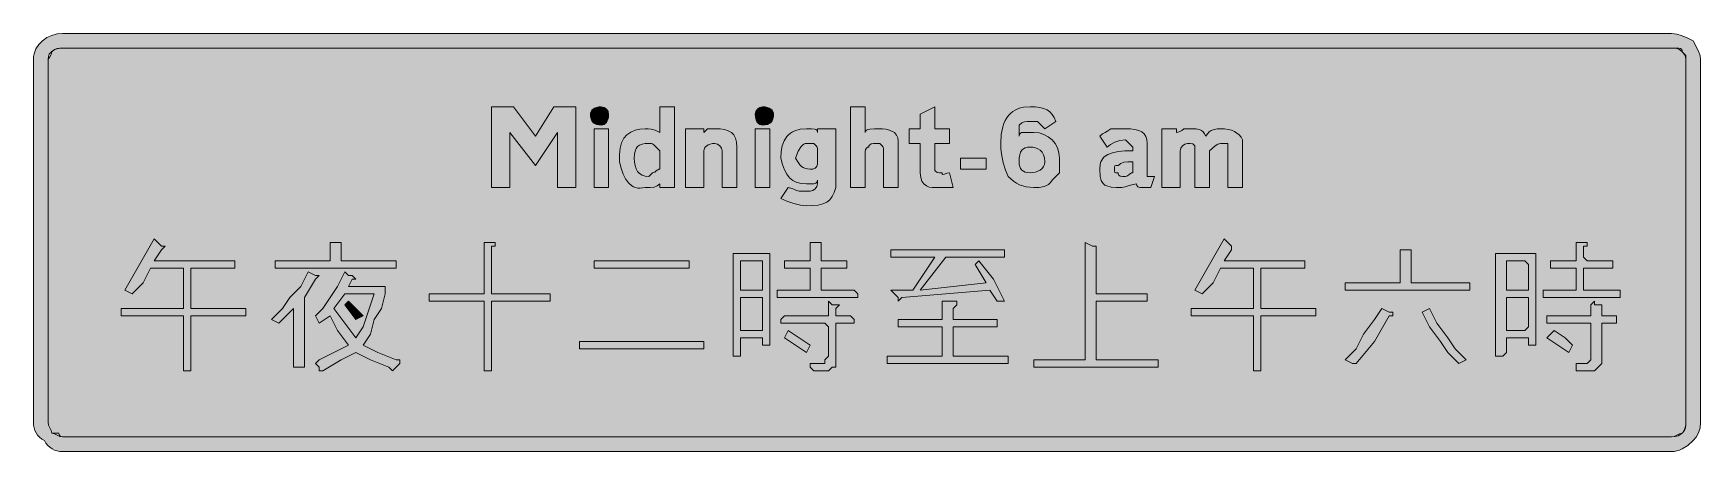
# Model space of a CAD drawing. Header units: metres. Extents: x 10 to 556, y 67 to 204.
import ezdxf

# ---------------------------------------------------------------- set-up
doc = ezdxf.new("R2010")
doc.units = ezdxf.units.M
doc.layers.add('FILL_BLACK_000000', color=7, linetype='Continuous', true_color=0x000000)
doc.layers.add('FILL_WHITE_FFFFFF', color=7, linetype='Continuous', true_color=0xffffff)

msp = doc.modelspace()

# ---------------------------------------------------------------- hatches: boundary and pattern name
at = {"layer": 'FILL_BLACK_000000', "true_color": 0x000000}
h = msp.add_hatch(color=7, dxfattribs=at)
h.dxf.hatch_style = 1
h.paths.add_polyline_path([(17.69, 67.42), (16.83, 67.71), (16.02, 68.1), (15.26, 68.61), (14.58, 69.22), (13.97, 69.96), (13.47, 70.8), (12.63, 71.3), (11.9, 71.91), (11.28, 72.59), (10.77, 73.35), (10.38, 74.16), (10.1, 75.02), (9.93, 75.9), (9.87, 76.8), (9.87, 195.6), (9.93, 196.49), (10.09, 197.34), (10.7, 198.94), (11.64, 200.37), (12.87, 201.6), (14.32, 202.61), (15.95, 203.36), (17.68, 203.84), (19.47, 204), (546.27, 204), (548.07, 203.79), (549.87, 203.25), (551.67, 202.48), (553.47, 201.6), (555.12, 198.15), (555.66, 196.71), (555.87, 195.6), (555.87, 76.8), (555.66, 75.02), (555.12, 73.35), (554.35, 71.91), (553.47, 70.8), (551.67, 69.22), (549.87, 68.1), (548.97, 67.71), (548.07, 67.42), (547.17, 67.26), (546.27, 67.2), (19.47, 67.2), (18.57, 67.26), (17.69, 67.42)])
h.paths.add_polyline_path([(547.51, 72.11), (548.54, 72.41), (549.37, 72.89), (550.02, 73.5), (550.5, 74.23), (550.83, 75.04), (551.01, 75.9), (551.07, 76.8), (551.07, 195.6), (550.92, 196.35), (550.56, 197.12), (549.87, 198), (548.97, 198.69), (548.07, 199.05), (547.17, 199.18), (546.27, 199.2), (19.47, 199.2), (18.57, 199.14), (17.71, 198.97), (16.9, 198.69), (16.17, 198.3), (15.56, 197.79), (15.08, 197.17), (14.78, 196.44), (14.67, 195.6), (14.67, 76.8), (14.86, 75.9), (15.27, 75), (15.68, 74.1), (15.87, 73.2), (18.27, 73.2), (18.32, 72.8), (18.46, 72.51), (18.87, 72.15), (19.47, 72), (546.27, 72), (547.51, 72.11)], flags=16)
h = msp.add_hatch(color=7, dxfattribs=at)
h.dxf.hatch_style = 1
h.paths.add_polyline_path([(165.87, 171.6), (165.87, 153.6), (159.87, 153.6), (159.87, 180), (167.07, 180), (174.27, 170.4), (180.27, 180), (187.47, 180), (187.47, 153.6), (181.47, 153.6), (181.47, 171.6), (174.27, 160.8), (165.87, 171.6)])
h = msp.add_hatch(color=7, dxfattribs=at)
h.dxf.hatch_style = 1
h.paths.add_polyline_path([(198.22, 176.76), (198.06, 176.02), (197.83, 175.41), (197.52, 174.9), (197.16, 174.51), (196.75, 174.22), (196.32, 174.06), (195.87, 174), (195.03, 174.06), (194.3, 174.22), (193.68, 174.51), (193.17, 174.9), (192.78, 175.41), (192.5, 176.02), (192.33, 176.76), (192.27, 177.6), (192.33, 178.05), (192.5, 178.48), (192.78, 178.89), (193.17, 179.25), (193.68, 179.56), (194.3, 179.79), (195.03, 179.95), (195.87, 180), (196.75, 179.79), (197.52, 179.25), (198.06, 178.48), (198.27, 177.6), (198.22, 176.76)])
h = msp.add_hatch(color=7, dxfattribs=at)
h.dxf.hatch_style = 1
h.paths.add_polyline_path([(219.87, 180), (219.87, 153.6), (215.07, 153.6), (215.07, 154.8), (214.15, 154.11), (213.12, 153.75), (211.86, 153.62), (210.27, 153.6), (209.4, 153.43), (208.58, 153.37), (207.82, 153.42), (207.1, 153.56), (206.44, 153.81), (205.82, 154.15), (204.72, 155.1), (203.79, 156.39), (203.01, 157.99), (202.38, 159.87), (201.87, 162), (201.87, 163.2), (201.87, 164.4), (202.03, 166.48), (202.51, 168.24), (203.26, 169.69), (204.27, 170.85), (205.5, 171.72), (206.93, 172.33), (208.53, 172.69), (210.27, 172.8), (211.19, 172.78), (212.22, 172.65), (213.48, 172.29), (215.07, 171.6), (215.07, 180), (219.87, 180)])
h.paths.add_polyline_path([(213.07, 158.45), (213.38, 158.59), (213.87, 159), (214.36, 159.41), (214.67, 159.55), (215.07, 159.6), (215.07, 164.4), (215.07, 165.6), (213.87, 166.8), (213.16, 167.49), (212.67, 167.85), (212.18, 167.98), (211.47, 168), (210.23, 167.94), (209.2, 167.76), (208.37, 167.43), (207.72, 166.95), (207.24, 166.3), (206.91, 165.47), (206.73, 164.44), (206.67, 163.2), (206.73, 161.91), (206.91, 160.74), (207.24, 159.72), (207.72, 158.85), (208.37, 158.15), (209.2, 157.63), (210.23, 157.31), (211.47, 157.2), (212.67, 158.4), (213.07, 158.45)], flags=16)
h = msp.add_hatch(color=7, dxfattribs=at)
h.dxf.hatch_style = 1
h.paths.add_polyline_path([(252.21, 176.76), (252.05, 176.02), (251.76, 175.41), (251.37, 174.9), (250.86, 174.51), (250.25, 174.22), (249.51, 174.06), (248.67, 174), (248.22, 174.06), (247.79, 174.22), (247.38, 174.51), (247.02, 174.9), (246.71, 175.41), (246.48, 176.02), (246.32, 176.76), (246.27, 177.6), (246.48, 178.48), (247.02, 179.25), (247.79, 179.79), (248.67, 180), (249.51, 179.95), (250.25, 179.79), (250.86, 179.56), (251.37, 179.25), (251.76, 178.89), (252.05, 178.48), (252.21, 178.05), (252.27, 177.6), (252.21, 176.76)])
h = msp.add_hatch(color=7, dxfattribs=at)
h.dxf.hatch_style = 1
h.paths.add_polyline_path([(287.99, 172.78), (289.02, 172.65), (290.28, 172.29), (291.87, 171.6), (292.56, 170.7), (292.92, 169.8), (293.05, 168.9), (293.07, 168), (293.07, 153.6), (288.27, 153.6), (288.27, 165.6), (288.25, 166.31), (288.12, 166.8), (287.76, 167.29), (287.07, 168), (285.87, 168), (284.99, 167.98), (284.22, 167.85), (283.68, 167.49), (283.52, 167.2), (283.47, 166.8), (283.07, 166.75), (282.78, 166.59), (282.42, 166.05), (282.29, 165.28), (282.27, 164.4), (282.27, 153.6), (277.47, 153.6), (277.47, 180), (282.27, 180), (282.27, 171.6), (282.38, 172), (282.68, 172.29), (283.16, 172.51), (283.77, 172.65), (285.31, 172.78), (287.07, 172.8), (287.99, 172.78)])
h = msp.add_hatch(color=7, dxfattribs=at)
h.dxf.hatch_style = 1
h.paths.add_polyline_path([(305.12, 159.2), (305.28, 158.91), (305.82, 158.55), (306.59, 158.42), (307.47, 158.4), (307.52, 158.06), (307.68, 157.89), (308.22, 157.95), (308.99, 158.23), (309.87, 158.4), (311.07, 153.6), (308.67, 153.6), (305.07, 153.6), (304.17, 153.62), (303.27, 153.75), (302.37, 154.11), (301.47, 154.8), (300.87, 155.7), (300.46, 156.82), (300.27, 158.4), (300.27, 168), (296.67, 168), (296.67, 172.8), (300.27, 172.8), (300.27, 177.6), (305.07, 180), (305.07, 172.8), (309.87, 172.8), (309.87, 168), (305.07, 168), (305.07, 159.6), (305.12, 159.2)])
h = msp.add_hatch(color=7, dxfattribs=at)
h.dxf.hatch_style = 1
h.paths.add_polyline_path([(345.87, 158.4), (343.47, 156), (342.97, 155.21), (342.36, 154.61), (341.68, 154.19), (340.92, 153.9), (339.25, 153.64), (337.47, 153.6), (336.17, 153.66), (334.98, 153.82), (333.86, 154.11), (332.82, 154.5), (331.83, 155.01), (330.89, 155.62), (329.07, 157.2), (328.19, 159.22), (327.42, 161.7), (326.88, 164.62), (326.72, 166.26), (326.67, 168), (326.84, 170.93), (327.33, 173.42), (327.69, 174.51), (328.13, 175.49), (328.64, 176.37), (329.22, 177.15), (329.87, 177.83), (330.6, 178.42), (331.38, 178.91), (332.24, 179.31), (333.16, 179.61), (334.13, 179.83), (336.27, 180), (337.96, 179.94), (339.44, 179.76), (340.72, 179.43), (341.82, 178.95), (342.75, 178.3), (343.53, 177.47), (344.16, 176.44), (344.67, 175.2), (341.07, 172.8), (338.67, 175.2), (336.27, 175.2), (335.37, 175.18), (334.47, 175.05), (333.57, 174.69), (332.67, 174), (332.67, 172.8), (332.67, 170.4), (332.82, 171), (333.18, 171.41), (333.47, 171.55), (333.87, 171.6), (337.47, 171.6), (339.21, 171.44), (340.81, 170.96), (342.24, 170.21), (343.47, 169.2), (344.48, 167.97), (345.23, 166.54), (345.71, 164.94), (345.87, 163.2), (345.87, 162), (345.87, 158.4)])
h.paths.add_polyline_path([(340.66, 164.27), (340.18, 165.1), (339.57, 165.75), (338.84, 166.23), (338.03, 166.56), (337.17, 166.74), (336.27, 166.8), (335.43, 166.74), (334.7, 166.56), (334.08, 166.23), (333.57, 165.75), (333.18, 165.1), (332.9, 164.27), (332.73, 163.24), (332.67, 162), (332.73, 161.16), (332.9, 160.42), (333.18, 159.81), (333.57, 159.3), (334.08, 158.91), (334.7, 158.62), (335.43, 158.46), (336.27, 158.4), (337.17, 158.46), (338.03, 158.62), (338.84, 158.91), (339.57, 159.3), (340.18, 159.81), (340.66, 160.42), (340.96, 161.16), (341.07, 162), (340.96, 163.24), (340.66, 164.27)], flags=16)
h = msp.add_hatch(color=7, dxfattribs=at)
h.dxf.hatch_style = 1
h.paths.add_polyline_path([(198.27, 172.8), (198.27, 153.6), (193.47, 153.6), (193.47, 172.8), (198.27, 172.8)])
h = msp.add_hatch(color=7, dxfattribs=at)
h.dxf.hatch_style = 1
h.paths.add_polyline_path([(229.47, 172.8), (229.47, 171.6), (230.67, 172.8), (233.07, 172.8), (234.76, 172.74), (236.22, 172.54), (237.46, 172.17), (238.47, 171.6), (239.26, 170.81), (239.82, 169.76), (240.16, 168.44), (240.27, 166.8), (240.27, 153.6), (235.47, 153.6), (235.47, 164.4), (235.47, 165.6), (235.26, 166.48), (234.72, 167.25), (233.95, 167.79), (233.07, 168), (232.23, 167.95), (231.5, 167.79), (230.88, 167.56), (230.37, 167.25), (229.98, 166.89), (229.7, 166.48), (229.53, 166.05), (229.47, 165.6), (229.47, 153.6), (223.47, 153.6), (223.47, 172.8), (229.47, 172.8)])
h = msp.add_hatch(color=7, dxfattribs=at)
h.dxf.hatch_style = 1
h.paths.add_polyline_path([(246.27, 172.8), (251.07, 172.8), (251.07, 153.6), (246.27, 153.6), (246.27, 172.8)])
h = msp.add_hatch(color=7, dxfattribs=at)
h.dxf.hatch_style = 1
h.paths.add_polyline_path([(255.14, 167.23), (255.75, 168.87), (256.62, 170.25), (257.16, 170.83), (257.78, 171.34), (258.46, 171.78), (259.23, 172.14), (260.99, 172.63), (263.07, 172.8), (264.65, 172.78), (265.77, 172.65), (266.16, 172.51), (266.45, 172.29), (266.61, 172), (266.67, 171.6), (266.67, 172.8), (272.67, 172.8), (272.67, 153.6), (272.16, 151.96), (271.51, 150.64), (270.69, 149.59), (269.67, 148.8), (268.43, 148.23), (266.93, 147.86), (265.16, 147.66), (263.07, 147.6), (261.08, 147.81), (258.87, 148.35), (256.66, 149.12), (254.67, 150), (257.07, 153.6), (257.97, 153.41), (258.87, 153), (259.77, 152.59), (260.67, 152.4), (264.27, 152.4), (265.15, 152.61), (265.92, 153.15), (266.46, 153.92), (266.67, 154.8), (266.67, 156), (266.52, 155.4), (266.16, 154.99), (265.87, 154.85), (265.47, 154.8), (263.07, 154.8), (261.38, 154.91), (259.9, 155.27), (258.62, 155.88), (257.52, 156.75), (256.59, 157.91), (255.81, 159.36), (255.18, 161.12), (254.67, 163.2), (254.78, 165.34), (255.14, 167.23)])
h.paths.add_polyline_path([(266.65, 166.31), (266.52, 166.8), (266.16, 167.29), (265.47, 168), (263.07, 168), (262.62, 167.94), (262.17, 167.76), (261.72, 167.43), (261.27, 166.95), (260.37, 165.47), (259.47, 163.2), (260.39, 161.62), (260.88, 161.01), (261.42, 160.5), (262.01, 160.11), (262.68, 159.82), (263.42, 159.66), (264.27, 159.6), (265.15, 159.64), (265.92, 159.9), (266.23, 160.19), (266.46, 160.61), (266.62, 161.21), (266.67, 162), (266.67, 165.6), (266.65, 166.31)], flags=16)
h = msp.add_hatch(color=7, dxfattribs=at)
h.dxf.hatch_style = 1
h.paths.add_polyline_path([(368.67, 168), (367.47, 169.2), (365.69, 168.99), (364.02, 168.45), (362.58, 167.68), (361.47, 166.8), (359.07, 170.4), (359.97, 171.11), (360.87, 171.6), (361.77, 172.09), (362.67, 172.8), (367.47, 172.8), (369.16, 172.74), (370.62, 172.56), (371.86, 172.23), (372.87, 171.75), (373.66, 171.1), (374.22, 170.27), (374.56, 169.24), (374.67, 168), (374.67, 158.4), (374.67, 157.2), (377.07, 157.2), (375.87, 153.6), (372.27, 153.6), (371.87, 153.65), (371.58, 153.79), (371.22, 154.2), (371.07, 154.8), (369.98, 154.61), (368.67, 154.2), (367.36, 153.79), (366.27, 153.6), (364.49, 153.62), (362.82, 153.75), (361.38, 154.11), (360.77, 154.4), (360.27, 154.8), (359.87, 155.3), (359.58, 155.89), (359.22, 157.2), (359.07, 159.6), (359.24, 161.24), (359.45, 161.94), (359.75, 162.56), (360.12, 163.12), (360.59, 163.61), (361.77, 164.4), (363.29, 164.97), (365.15, 165.34), (367.34, 165.54), (369.87, 165.6), (369.87, 166.8), (368.67, 168)])
h.paths.add_polyline_path([(364.02, 158.55), (364.38, 158.42), (365.07, 158.4), (365.12, 158), (365.28, 157.71), (365.82, 157.35), (366.59, 157.22), (367.47, 157.2), (367.87, 157.25), (368.18, 157.39), (368.67, 157.8), (369.16, 158.21), (369.47, 158.35), (369.87, 158.4), (369.87, 162), (368.28, 161.98), (367.02, 161.85), (365.99, 161.49), (365.07, 160.8), (364.38, 160.78), (364.02, 160.65), (363.89, 160.29), (363.87, 159.6), (363.89, 158.91), (364.02, 158.55)], flags=16)
h = msp.add_hatch(color=7, dxfattribs=at)
h.dxf.hatch_style = 1
h.paths.add_polyline_path([(379.47, 153.6), (379.47, 172.8), (384.27, 172.8), (384.27, 171.6), (385.15, 171.79), (385.92, 172.2), (386.67, 172.8), (389.07, 172.8), (390.66, 172.76), (391.92, 172.5), (392.46, 172.21), (392.95, 171.79), (393.42, 171.19), (393.87, 170.4), (394.37, 171.19), (394.96, 171.79), (395.6, 172.21), (396.27, 172.5), (397.58, 172.76), (398.67, 172.8), (399.96, 172.74), (401.15, 172.57), (402.21, 172.29), (403.17, 171.9), (404.01, 171.39), (404.75, 170.77), (405.36, 170.04), (405.87, 169.2), (405.87, 168), (405.87, 166.8), (405.87, 153.6), (401.07, 153.6), (401.07, 166.8), (401.07, 168), (398.67, 168), (397.77, 167.79), (396.87, 167.25), (395.07, 165.6), (395.07, 153.6), (390.27, 153.6), (390.27, 166.8), (390.22, 167.2), (390.06, 167.49), (389.52, 167.85), (388.75, 167.98), (387.87, 168), (386.99, 167.79), (386.22, 167.25), (385.68, 166.48), (385.47, 165.6), (385.47, 153.6), (379.47, 153.6)])
h = msp.add_hatch(color=7, dxfattribs=at)
h.dxf.hatch_style = 1
h.paths.add_polyline_path([(313.47, 159.6), (313.47, 163.2), (321.87, 163.2), (321.87, 159.6), (313.47, 159.6)])
h = msp.add_hatch(color=7, dxfattribs=at)
h.dxf.hatch_style = 1
h.paths.add_polyline_path([(75.87, 127.2), (61.47, 127.2), (61.47, 114), (79.47, 114), (79.47, 111.6), (61.47, 111.6), (61.47, 93.6), (59.07, 93.6), (59.07, 111.6), (38.67, 111.6), (38.67, 114), (59.07, 114), (59.07, 127.2), (48.27, 127.2), (45.87, 122.4), (42.27, 118.8), (39.87, 120), (44.67, 128.4), (49.47, 136.8), (50.67, 135.6), (51.87, 134.4), (53.07, 134.4), (51.87, 133.2), (49.47, 129.6), (75.87, 129.6), (75.87, 127.2)])
h = msp.add_hatch(color=7, dxfattribs=at)
h.dxf.hatch_style = 1
h.paths.add_polyline_path([(399.87, 129.6), (426.27, 129.6), (426.27, 127.2), (411.87, 127.2), (411.87, 114), (429.87, 114), (429.87, 111.6), (411.87, 111.6), (411.87, 93.6), (409.47, 93.6), (409.47, 111.6), (389.07, 111.6), (389.07, 114), (409.47, 114), (409.47, 127.2), (398.67, 127.2), (396.27, 122.4), (392.67, 118.8), (390.27, 120), (395.07, 128.4), (399.87, 136.8), (401.07, 135.6), (402.27, 134.4), (402.27, 133.2), (399.87, 129.6)])
h = msp.add_hatch(color=7, dxfattribs=at)
h.dxf.hatch_style = 1
h.paths.add_polyline_path([(89.07, 129.6), (107.07, 129.6), (107.07, 135.6), (110.67, 135.6), (110.67, 134.4), (110.67, 129.6), (128.67, 129.6), (128.67, 127.2), (89.07, 127.2), (89.07, 129.6)])
h = msp.add_hatch(color=7, dxfattribs=at)
h.dxf.hatch_style = 1
h.paths.add_polyline_path([(159.87, 116.4), (159.87, 93.6), (157.47, 93.6), (157.47, 116.4), (139.47, 116.4), (139.47, 118.8), (157.47, 118.8), (157.47, 135.6), (161.07, 135.6), (161.07, 134.4), (159.87, 134.4), (159.87, 118.8), (179.07, 118.8), (179.07, 116.4), (159.87, 116.4)])
h = msp.add_hatch(color=7, dxfattribs=at)
h.dxf.hatch_style = 1
h.paths.add_polyline_path([(239.07, 132), (251.07, 132), (251.07, 130.8), (251.07, 102), (248.67, 102), (248.67, 104.4), (241.47, 104.4), (241.47, 99.6), (241.47, 98.4), (239.07, 98.4), (239.07, 99.6), (239.07, 130.8), (239.07, 132)])
h.paths.add_polyline_path([(248.67, 106.8), (248.67, 108), (248.67, 117.6), (241.47, 117.6), (241.47, 108), (241.47, 106.8), (248.67, 106.8)], flags=16)
h.paths.add_polyline_path([(248.67, 129.6), (241.47, 129.6), (241.47, 128.4), (241.47, 120), (248.67, 120), (248.67, 128.4), (248.67, 129.6)], flags=16)
h = msp.add_hatch(color=7, dxfattribs=at)
h.dxf.hatch_style = 1
h.paths.add_polyline_path([(279.87, 118.8), (279.87, 117.6), (278.67, 117.6), (253.47, 117.6), (253.47, 118.8), (253.47, 120), (264.27, 120), (264.27, 127.2), (257.07, 127.2), (255.87, 127.2), (255.87, 128.4), (255.87, 129.6), (257.07, 129.6), (264.27, 129.6), (264.27, 130.8), (264.27, 135.6), (265.47, 135.6), (266.67, 135.6), (267.87, 135.6), (267.87, 134.4), (267.87, 130.8), (267.87, 129.6), (276.27, 129.6), (276.27, 128.4), (276.27, 127.2), (267.87, 127.2), (267.87, 120), (278.67, 120), (279.87, 118.8)])
h = msp.add_hatch(color=7, dxfattribs=at)
h.dxf.hatch_style = 1
h.paths.add_polyline_path([(319.47, 129.6), (324.27, 123.6), (327.87, 116.4), (325.47, 116.4), (323.07, 120), (294.27, 117.6), (293.07, 116.4), (293.07, 117.6), (291.87, 118.8), (290.67, 120), (297.87, 120), (305.07, 130.8), (290.67, 130.8), (290.67, 133.2), (327.87, 133.2), (327.87, 130.8), (308.67, 130.8), (300.27, 120), (321.87, 122.4), (318.27, 128.4), (319.47, 129.6)])
h = msp.add_hatch(color=7, dxfattribs=at)
h.dxf.hatch_style = 1
h.paths.add_polyline_path([(357.87, 116.4), (357.87, 97.2), (378.27, 97.2), (378.27, 94.8), (337.47, 94.8), (337.47, 97.2), (354.27, 97.2), (354.27, 135.6), (356.67, 134.4), (357.87, 134.4), (357.87, 133.2), (357.87, 118.8), (374.67, 118.8), (374.67, 116.4), (357.87, 116.4)])
h = msp.add_hatch(color=7, dxfattribs=at)
h.dxf.hatch_style = 1
h.paths.add_polyline_path([(480.27, 120), (439.47, 120), (439.47, 122.4), (457.47, 122.4), (457.47, 133.2), (459.87, 133.2), (461.07, 133.2), (461.07, 132), (461.07, 122.4), (480.27, 122.4), (480.27, 120)])
h = msp.add_hatch(color=7, dxfattribs=at)
h.dxf.hatch_style = 1
h.paths.add_polyline_path([(488.67, 132), (501.87, 132), (501.87, 130.8), (501.87, 102), (499.47, 102), (499.47, 104.4), (498.27, 104.4), (492.27, 104.4), (492.27, 99.6), (491.07, 98.4), (488.67, 98.4), (488.67, 99.6), (488.67, 130.8), (488.67, 132)])
h.paths.add_polyline_path([(498.27, 106.8), (499.47, 108), (499.47, 117.6), (498.27, 117.6), (492.27, 117.6), (492.27, 108), (492.27, 106.8), (498.27, 106.8)], flags=16)
h.paths.add_polyline_path([(499.47, 128.4), (498.27, 129.6), (492.27, 129.6), (492.27, 128.4), (492.27, 120), (498.27, 120), (499.47, 120), (499.47, 128.4)], flags=16)
h = msp.add_hatch(color=7, dxfattribs=at)
h.dxf.hatch_style = 1
h.paths.add_polyline_path([(529.47, 118.8), (529.47, 117.6), (504.27, 117.6), (504.27, 118.8), (504.27, 120), (515.07, 120), (515.07, 127.2), (507.87, 127.2), (506.67, 127.2), (506.67, 128.4), (506.67, 129.6), (507.87, 129.6), (515.07, 129.6), (515.07, 130.8), (515.07, 135.6), (517.47, 135.6), (518.67, 135.6), (518.67, 134.4), (517.47, 134.4), (517.47, 130.8), (518.67, 129.6), (527.07, 129.6), (527.07, 128.4), (527.07, 127.2), (518.67, 127.2), (517.47, 127.2), (517.47, 120), (518.67, 120), (529.47, 120), (529.47, 118.8)])
h = msp.add_hatch(color=7, dxfattribs=at)
h.dxf.hatch_style = 1
h.paths.add_polyline_path([(95.07, 94.8), (95.07, 114), (90.27, 109.2), (87.87, 110.4), (91.47, 114), (93.87, 117.6), (97.47, 121.2), (99.87, 126), (102.27, 124.8), (103.47, 124.8), (102.27, 123.6), (98.67, 117.6), (98.67, 116.4), (98.67, 94.8), (95.07, 94.8)])
h = msp.add_hatch(color=7, dxfattribs=at)
h.dxf.hatch_style = 1
h.paths.add_polyline_path([(122.67, 99.6), (128.67, 97.2), (129.87, 97.2), (129.87, 96), (128.67, 94.8), (127.47, 93.6), (126.27, 94.8), (120.27, 97.2), (115.47, 99.6), (110.67, 97.2), (104.67, 93.6), (103.47, 93.6), (103.47, 94.8), (102.27, 96), (103.47, 97.2), (108.27, 99.6), (113.07, 102), (109.47, 106.8), (107.07, 111.6), (103.47, 109.2), (102.27, 111.6), (104.67, 114), (107.07, 117.6), (109.47, 121.2), (111.87, 126), (113.07, 124.8), (114.27, 124.8), (115.47, 123.6), (114.27, 123.6), (113.07, 121.2), (123.87, 121.2), (125.07, 121.2), (125.07, 120), (125.07, 118.8), (123.87, 114), (121.47, 110.4), (120.27, 105.6), (117.87, 102), (122.67, 99.6)])
h.paths.add_polyline_path([(119.07, 111.6), (120.27, 115.2), (121.47, 118.8), (111.87, 118.8), (108.27, 114), (111.87, 109.2), (115.47, 104.4), (117.87, 108), (119.07, 111.6)], flags=16)
h = msp.add_hatch(color=7, dxfattribs=at)
h.dxf.hatch_style = 1
h.paths.add_polyline_path([(193.47, 129.6), (224.67, 129.6), (224.67, 127.2), (193.47, 127.2), (193.47, 129.6)])
h = msp.add_hatch(color=7, dxfattribs=at)
h.dxf.hatch_style = 1
h.paths.add_polyline_path([(113.07, 116.4), (115.47, 114), (117.87, 111.6), (115.47, 110.4), (111.87, 115.2), (113.07, 116.4)])
h = msp.add_hatch(color=7, dxfattribs=at)
h.dxf.hatch_style = 1
h.paths.add_polyline_path([(270.27, 116.4), (271.47, 115.2), (272.67, 115.2), (273.87, 115.2), (272.67, 114), (272.67, 111.6), (277.47, 111.6), (278.67, 110.4), (278.67, 109.2), (277.47, 109.2), (272.67, 109.2), (272.67, 108), (272.67, 97.2), (272.67, 96), (272.67, 94.8), (271.47, 94.8), (270.27, 93.6), (265.47, 93.6), (264.27, 94.8), (264.27, 96), (265.47, 96), (269.07, 96), (269.07, 97.2), (270.27, 98.4), (270.27, 108), (269.07, 109.2), (255.87, 109.2), (254.67, 109.2), (254.67, 110.4), (255.87, 111.6), (269.07, 111.6), (270.27, 111.6), (270.27, 115.2), (270.27, 116.4)])
h = msp.add_hatch(color=7, dxfattribs=at)
h.dxf.hatch_style = 1
h.paths.add_polyline_path([(329.07, 98.4), (329.07, 96), (289.47, 96), (289.47, 98.4), (307.47, 98.4), (307.47, 108), (293.07, 108), (293.07, 110.4), (307.47, 110.4), (307.47, 116.4), (311.07, 116.4), (312.27, 116.4), (312.27, 115.2), (311.07, 114), (311.07, 110.4), (325.47, 110.4), (325.47, 108), (311.07, 108), (311.07, 98.4), (329.07, 98.4)])
h = msp.add_hatch(color=7, dxfattribs=at)
h.dxf.hatch_style = 1
h.paths.add_polyline_path([(521.07, 116.4), (521.07, 115.2), (522.27, 115.2), (523.47, 115.2), (523.47, 114), (523.47, 111.6), (528.27, 111.6), (528.27, 110.4), (528.27, 109.2), (523.47, 109.2), (523.47, 108), (523.47, 97.2), (523.47, 96), (522.27, 94.8), (521.07, 93.6), (516.27, 93.6), (515.07, 93.6), (515.07, 94.8), (515.07, 96), (518.67, 96), (519.87, 97.2), (519.87, 98.4), (519.87, 108), (519.87, 109.2), (505.47, 109.2), (505.47, 110.4), (505.47, 111.6), (519.87, 111.6), (519.87, 115.2), (521.07, 116.4)])
h = msp.add_hatch(color=7, dxfattribs=at)
h.dxf.hatch_style = 1
h.paths.add_polyline_path([(455.07, 112.8), (455.07, 111.6), (453.87, 111.6), (449.07, 103.2), (443.07, 96), (441.87, 96), (439.47, 97.2), (443.07, 100.8), (445.47, 105.6), (449.07, 110.4), (451.47, 114), (453.87, 112.8), (455.07, 112.8)])
h = msp.add_hatch(color=7, dxfattribs=at)
h.dxf.hatch_style = 1
h.paths.add_polyline_path([(469.47, 109.2), (473.07, 104.4), (475.47, 100.8), (479.07, 97.2), (476.67, 96), (473.07, 99.6), (470.67, 103.2), (467.07, 108), (464.67, 112.8), (467.07, 114), (469.47, 109.2)])
h = msp.add_hatch(color=7, dxfattribs=at)
h.dxf.hatch_style = 1
h.paths.add_polyline_path([(260.67, 104.4), (264.27, 102), (263.07, 99.6), (259.47, 102), (255.87, 104.4), (257.07, 106.8), (260.67, 104.4)])
h = msp.add_hatch(color=7, dxfattribs=at)
h.dxf.hatch_style = 1
h.paths.add_polyline_path([(511.47, 104.4), (513.87, 102), (512.67, 99.6), (509.07, 102), (505.47, 104.4), (507.87, 106.8), (511.47, 104.4)])
h = msp.add_hatch(color=7, dxfattribs=at)
h.dxf.hatch_style = 1
h.paths.add_polyline_path([(188.67, 103.2), (229.47, 103.2), (229.47, 100.8), (188.67, 100.8), (188.67, 103.2)])
at = {"layer": 'FILL_WHITE_FFFFFF', "true_color": 0xffffff}
h = msp.add_hatch(color=7, dxfattribs=at)
h.dxf.hatch_style = 1
h.paths.add_polyline_path([(546.27, 199.2), (548.67, 199.2), (549.27, 199.05), (549.68, 198.69), (549.82, 198.4), (549.87, 198), (551.07, 196.8), (551.07, 195.6), (551.07, 76.8), (551.05, 75.9), (550.92, 75), (550.56, 74.1), (549.87, 73.2), (548.97, 73.01), (548.07, 72.6), (547.17, 72.19), (546.27, 72), (19.47, 72), (18.57, 72.19), (17.67, 72.6), (16.77, 73.01), (15.87, 73.2), (15.68, 74.1), (15.27, 75), (14.86, 75.9), (14.67, 76.8), (14.67, 195.6), (15.27, 196.35), (15.68, 197.12), (15.87, 198), (16.77, 198.69), (17.67, 199.05), (18.57, 199.18), (19.47, 199.2), (546.27, 199.2)])

# ---------------------------------------------------------------- linework, layer by layer
at = {"layer": 'FILL_BLACK_000000', "lineweight": 0, "true_color": 0x000000}
for points in [[(17.69, 67.42), (16.83, 67.71), (16.02, 68.1), (15.26, 68.61), (14.58, 69.22), (13.97, 69.96), (13.47, 70.8), (12.63, 71.3), (11.9, 71.91), (11.28, 72.59), (10.77, 73.35), (10.38, 74.16), (10.1, 75.02), (9.93, 75.9), (9.87, 76.8), (9.87, 195.6), (9.93, 196.49), (10.09, 197.34), (10.7, 198.94), (11.64, 200.37), (12.87, 201.6), (14.32, 202.61), (15.95, 203.36), (17.68, 203.84), (19.47, 204), (546.27, 204), (548.07, 203.79), (549.87, 203.25), (551.67, 202.48), (553.47, 201.6), (555.12, 198.15), (555.66, 196.71), (555.87, 195.6), (555.87, 76.8), (555.66, 75.02), (555.12, 73.35), (554.35, 71.91), (553.47, 70.8), (551.67, 69.22), (549.87, 68.1), (548.97, 67.71), (548.07, 67.42), (547.17, 67.26), (546.27, 67.2), (19.47, 67.2), (18.57, 67.26)], [(547.51, 72.11), (548.54, 72.41), (549.37, 72.89), (550.02, 73.5), (550.5, 74.23), (550.83, 75.04), (551.01, 75.9), (551.07, 76.8), (551.07, 195.6), (550.92, 196.35), (550.56, 197.12), (549.87, 198), (548.97, 198.69), (548.07, 199.05), (547.17, 199.18), (546.27, 199.2), (19.47, 199.2), (18.57, 199.14), (17.71, 198.97), (16.9, 198.69), (16.17, 198.3), (15.56, 197.79), (15.08, 197.17), (14.78, 196.44), (14.67, 195.6), (14.67, 76.8), (14.86, 75.9), (15.27, 75), (15.68, 74.1), (15.87, 73.2), (18.27, 73.2), (18.32, 72.8), (18.46, 72.51), (18.87, 72.15), (19.47, 72), (546.27, 72)], [(165.87, 171.6), (165.87, 153.6), (159.87, 153.6), (159.87, 180), (167.07, 180), (174.27, 170.4), (180.27, 180), (187.47, 180), (187.47, 153.6), (181.47, 153.6), (181.47, 171.6), (174.27, 160.8)], [(198.22, 176.76), (198.06, 176.02), (197.83, 175.41), (197.52, 174.9), (197.16, 174.51), (196.75, 174.22), (196.32, 174.06), (195.87, 174), (195.03, 174.06), (194.3, 174.22), (193.68, 174.51), (193.17, 174.9), (192.78, 175.41), (192.5, 176.02), (192.33, 176.76), (192.27, 177.6), (192.33, 178.05), (192.5, 178.48), (192.78, 178.89), (193.17, 179.25), (193.68, 179.56), (194.3, 179.79), (195.03, 179.95), (195.87, 180), (196.75, 179.79), (197.52, 179.25), (198.06, 178.48), (198.27, 177.6)], [(219.87, 180), (219.87, 153.6), (215.07, 153.6), (215.07, 154.8), (214.15, 154.11), (213.12, 153.75), (211.86, 153.62), (210.27, 153.6), (209.4, 153.43), (208.58, 153.37), (207.82, 153.42), (207.1, 153.56), (206.44, 153.81), (205.82, 154.15), (204.72, 155.1), (203.79, 156.39), (203.01, 157.99), (202.38, 159.87), (201.87, 162), (201.87, 163.2), (201.87, 164.4), (202.03, 166.48), (202.51, 168.24), (203.26, 169.69), (204.27, 170.85), (205.5, 171.72), (206.93, 172.33), (208.53, 172.69), (210.27, 172.8), (211.19, 172.78), (212.22, 172.65), (213.48, 172.29), (215.07, 171.6), (215.07, 180)], [(252.21, 176.76), (252.05, 176.02), (251.76, 175.41), (251.37, 174.9), (250.86, 174.51), (250.25, 174.22), (249.51, 174.06), (248.67, 174), (248.22, 174.06), (247.79, 174.22), (247.38, 174.51), (247.02, 174.9), (246.71, 175.41), (246.48, 176.02), (246.32, 176.76), (246.27, 177.6), (246.48, 178.48), (247.02, 179.25), (247.79, 179.79), (248.67, 180), (249.51, 179.95), (250.25, 179.79), (250.86, 179.56), (251.37, 179.25), (251.76, 178.89), (252.05, 178.48), (252.21, 178.05), (252.27, 177.6)], [(287.99, 172.78), (289.02, 172.65), (290.28, 172.29), (291.87, 171.6), (292.56, 170.7), (292.92, 169.8), (293.05, 168.9), (293.07, 168), (293.07, 153.6), (288.27, 153.6), (288.27, 165.6), (288.25, 166.31), (288.12, 166.8), (287.76, 167.29), (287.07, 168), (285.87, 168), (284.99, 167.98), (284.22, 167.85), (283.68, 167.49), (283.52, 167.2), (283.47, 166.8), (283.07, 166.75), (282.78, 166.59), (282.42, 166.05), (282.29, 165.28), (282.27, 164.4), (282.27, 153.6), (277.47, 153.6), (277.47, 180), (282.27, 180), (282.27, 171.6), (282.38, 172), (282.68, 172.29), (283.16, 172.51), (283.77, 172.65), (285.31, 172.78), (287.07, 172.8)], [(305.12, 159.2), (305.28, 158.91), (305.82, 158.55), (306.59, 158.42), (307.47, 158.4), (307.52, 158.06), (307.68, 157.89), (308.22, 157.95), (308.99, 158.23), (309.87, 158.4), (311.07, 153.6), (308.67, 153.6), (305.07, 153.6), (304.17, 153.62), (303.27, 153.75), (302.37, 154.11), (301.47, 154.8), (300.87, 155.7), (300.46, 156.82), (300.27, 158.4), (300.27, 168), (296.67, 168), (296.67, 172.8), (300.27, 172.8), (300.27, 177.6), (305.07, 180), (305.07, 172.8), (309.87, 172.8), (309.87, 168), (305.07, 168), (305.07, 159.6)], [(345.87, 158.4), (343.47, 156), (342.97, 155.21), (342.36, 154.61), (341.68, 154.19), (340.92, 153.9), (339.25, 153.64), (337.47, 153.6), (336.17, 153.66), (334.98, 153.82), (333.86, 154.11), (332.82, 154.5), (331.83, 155.01), (330.89, 155.62), (329.07, 157.2), (328.19, 159.22), (327.42, 161.7), (326.88, 164.62), (326.72, 166.26), (326.67, 168), (326.84, 170.93), (327.33, 173.42), (327.69, 174.51), (328.13, 175.49), (328.64, 176.37), (329.22, 177.15), (329.87, 177.83), (330.6, 178.42), (331.38, 178.91), (332.24, 179.31), (333.16, 179.61), (334.13, 179.83), (336.27, 180), (337.96, 179.94), (339.44, 179.76), (340.72, 179.43), (341.82, 178.95), (342.75, 178.3), (343.53, 177.47), (344.16, 176.44), (344.67, 175.2), (341.07, 172.8), (338.67, 175.2), (336.27, 175.2), (335.37, 175.18), (334.47, 175.05), (333.57, 174.69), (332.67, 174), (332.67, 172.8), (332.67, 170.4), (332.82, 171), (333.18, 171.41), (333.47, 171.55), (333.87, 171.6), (337.47, 171.6), (339.21, 171.44), (340.81, 170.96), (342.24, 170.21), (343.47, 169.2), (344.48, 167.97), (345.23, 166.54), (345.71, 164.94), (345.87, 163.2), (345.87, 162)], [(198.27, 172.8), (198.27, 153.6), (193.47, 153.6), (193.47, 172.8)], [(229.47, 172.8), (229.47, 171.6), (230.67, 172.8), (233.07, 172.8), (234.76, 172.74), (236.22, 172.54), (237.46, 172.17), (238.47, 171.6), (239.26, 170.81), (239.82, 169.76), (240.16, 168.44), (240.27, 166.8), (240.27, 153.6), (235.47, 153.6), (235.47, 164.4), (235.47, 165.6), (235.26, 166.48), (234.72, 167.25), (233.95, 167.79), (233.07, 168), (232.23, 167.95), (231.5, 167.79), (230.88, 167.56), (230.37, 167.25), (229.98, 166.89), (229.7, 166.48), (229.53, 166.05), (229.47, 165.6), (229.47, 153.6), (223.47, 153.6), (223.47, 172.8)], [(246.27, 172.8), (251.07, 172.8), (251.07, 153.6), (246.27, 153.6)], [(255.14, 167.23), (255.75, 168.87), (256.62, 170.25), (257.16, 170.83), (257.78, 171.34), (258.46, 171.78), (259.23, 172.14), (260.99, 172.63), (263.07, 172.8), (264.65, 172.78), (265.77, 172.65), (266.16, 172.51), (266.45, 172.29), (266.61, 172), (266.67, 171.6), (266.67, 172.8), (272.67, 172.8), (272.67, 153.6), (272.16, 151.96), (271.51, 150.64), (270.69, 149.59), (269.67, 148.8), (268.43, 148.23), (266.93, 147.86), (265.16, 147.66), (263.07, 147.6), (261.08, 147.81), (258.87, 148.35), (256.66, 149.12), (254.67, 150), (257.07, 153.6), (257.97, 153.41), (258.87, 153), (259.77, 152.59), (260.67, 152.4), (264.27, 152.4), (265.15, 152.61), (265.92, 153.15), (266.46, 153.92), (266.67, 154.8), (266.67, 156), (266.52, 155.4), (266.16, 154.99), (265.87, 154.85), (265.47, 154.8), (263.07, 154.8), (261.38, 154.91), (259.9, 155.27), (258.62, 155.88), (257.52, 156.75), (256.59, 157.91), (255.81, 159.36), (255.18, 161.12), (254.67, 163.2), (254.78, 165.34)], [(368.67, 168), (367.47, 169.2), (365.69, 168.99), (364.02, 168.45), (362.58, 167.68), (361.47, 166.8), (359.07, 170.4), (359.97, 171.11), (360.87, 171.6), (361.77, 172.09), (362.67, 172.8), (367.47, 172.8), (369.16, 172.74), (370.62, 172.56), (371.86, 172.23), (372.87, 171.75), (373.66, 171.1), (374.22, 170.27), (374.56, 169.24), (374.67, 168), (374.67, 158.4), (374.67, 157.2), (377.07, 157.2), (375.87, 153.6), (372.27, 153.6), (371.87, 153.65), (371.58, 153.79), (371.22, 154.2), (371.07, 154.8), (369.98, 154.61), (368.67, 154.2), (367.36, 153.79), (366.27, 153.6), (364.49, 153.62), (362.82, 153.75), (361.38, 154.11), (360.77, 154.4), (360.27, 154.8), (359.87, 155.3), (359.58, 155.89), (359.22, 157.2), (359.07, 159.6), (359.24, 161.24), (359.45, 161.94), (359.75, 162.56), (360.12, 163.12), (360.59, 163.61), (361.77, 164.4), (363.29, 164.97), (365.15, 165.34), (367.34, 165.54), (369.87, 165.6), (369.87, 166.8)], [(379.47, 153.6), (379.47, 172.8), (384.27, 172.8), (384.27, 171.6), (385.15, 171.79), (385.92, 172.2), (386.67, 172.8), (389.07, 172.8), (390.66, 172.76), (391.92, 172.5), (392.46, 172.21), (392.95, 171.79), (393.42, 171.19), (393.87, 170.4), (394.37, 171.19), (394.96, 171.79), (395.6, 172.21), (396.27, 172.5), (397.58, 172.76), (398.67, 172.8), (399.96, 172.74), (401.15, 172.57), (402.21, 172.29), (403.17, 171.9), (404.01, 171.39), (404.75, 170.77), (405.36, 170.04), (405.87, 169.2), (405.87, 168), (405.87, 166.8), (405.87, 153.6), (401.07, 153.6), (401.07, 166.8), (401.07, 168), (398.67, 168), (397.77, 167.79), (396.87, 167.25), (395.07, 165.6), (395.07, 153.6), (390.27, 153.6), (390.27, 166.8), (390.22, 167.2), (390.06, 167.49), (389.52, 167.85), (388.75, 167.98), (387.87, 168), (386.99, 167.79), (386.22, 167.25), (385.68, 166.48), (385.47, 165.6), (385.47, 153.6)], [(213.07, 158.45), (213.38, 158.59), (213.87, 159), (214.36, 159.41), (214.67, 159.55), (215.07, 159.6), (215.07, 164.4), (215.07, 165.6), (213.87, 166.8), (213.16, 167.49), (212.67, 167.85), (212.18, 167.98), (211.47, 168), (210.23, 167.94), (209.2, 167.76), (208.37, 167.43), (207.72, 166.95), (207.24, 166.3), (206.91, 165.47), (206.73, 164.44), (206.67, 163.2), (206.73, 161.91), (206.91, 160.74), (207.24, 159.72), (207.72, 158.85), (208.37, 158.15), (209.2, 157.63), (210.23, 157.31), (211.47, 157.2), (212.67, 158.4)], [(266.65, 166.31), (266.52, 166.8), (266.16, 167.29), (265.47, 168), (263.07, 168), (262.62, 167.94), (262.17, 167.76), (261.72, 167.43), (261.27, 166.95), (260.37, 165.47), (259.47, 163.2), (260.39, 161.62), (260.88, 161.01), (261.42, 160.5), (262.01, 160.11), (262.68, 159.82), (263.42, 159.66), (264.27, 159.6), (265.15, 159.64), (265.92, 159.9), (266.23, 160.19), (266.46, 160.61), (266.62, 161.21), (266.67, 162), (266.67, 165.6)], [(340.66, 164.27), (340.18, 165.1), (339.57, 165.75), (338.84, 166.23), (338.03, 166.56), (337.17, 166.74), (336.27, 166.8), (335.43, 166.74), (334.7, 166.56), (334.08, 166.23), (333.57, 165.75), (333.18, 165.1), (332.9, 164.27), (332.73, 163.24), (332.67, 162), (332.73, 161.16), (332.9, 160.42), (333.18, 159.81), (333.57, 159.3), (334.08, 158.91), (334.7, 158.62), (335.43, 158.46), (336.27, 158.4), (337.17, 158.46), (338.03, 158.62), (338.84, 158.91), (339.57, 159.3), (340.18, 159.81), (340.66, 160.42), (340.96, 161.16), (341.07, 162), (340.96, 163.24)], [(313.47, 159.6), (313.47, 163.2), (321.87, 163.2), (321.87, 159.6)], [(364.02, 158.55), (364.38, 158.42), (365.07, 158.4), (365.12, 158), (365.28, 157.71), (365.82, 157.35), (366.59, 157.22), (367.47, 157.2), (367.87, 157.25), (368.18, 157.39), (368.67, 157.8), (369.16, 158.21), (369.47, 158.35), (369.87, 158.4), (369.87, 162), (368.28, 161.98), (367.02, 161.85), (365.99, 161.49), (365.07, 160.8), (364.38, 160.78), (364.02, 160.65), (363.89, 160.29), (363.87, 159.6), (363.89, 158.91)], [(75.87, 127.2), (61.47, 127.2), (61.47, 114), (79.47, 114), (79.47, 111.6), (61.47, 111.6), (61.47, 93.6), (59.07, 93.6), (59.07, 111.6), (38.67, 111.6), (38.67, 114), (59.07, 114), (59.07, 127.2), (48.27, 127.2), (45.87, 122.4), (42.27, 118.8), (39.87, 120), (44.67, 128.4), (49.47, 136.8), (50.67, 135.6), (51.87, 134.4), (53.07, 134.4), (51.87, 133.2), (49.47, 129.6), (75.87, 129.6)], [(399.87, 129.6), (426.27, 129.6), (426.27, 127.2), (411.87, 127.2), (411.87, 114), (429.87, 114), (429.87, 111.6), (411.87, 111.6), (411.87, 93.6), (409.47, 93.6), (409.47, 111.6), (389.07, 111.6), (389.07, 114), (409.47, 114), (409.47, 127.2), (398.67, 127.2), (396.27, 122.4), (392.67, 118.8), (390.27, 120), (395.07, 128.4), (399.87, 136.8), (401.07, 135.6), (402.27, 134.4), (402.27, 133.2)], [(89.07, 129.6), (107.07, 129.6), (107.07, 135.6), (110.67, 135.6), (110.67, 134.4), (110.67, 129.6), (128.67, 129.6), (128.67, 127.2), (89.07, 127.2)], [(159.87, 116.4), (159.87, 93.6), (157.47, 93.6), (157.47, 116.4), (139.47, 116.4), (139.47, 118.8), (157.47, 118.8), (157.47, 135.6), (161.07, 135.6), (161.07, 134.4), (159.87, 134.4), (159.87, 118.8), (179.07, 118.8), (179.07, 116.4)], [(239.07, 132), (251.07, 132), (251.07, 130.8), (251.07, 102), (248.67, 102), (248.67, 104.4), (241.47, 104.4), (241.47, 99.6), (241.47, 98.4), (239.07, 98.4), (239.07, 99.6), (239.07, 130.8)], [(279.87, 118.8), (279.87, 117.6), (278.67, 117.6), (253.47, 117.6), (253.47, 118.8), (253.47, 120), (264.27, 120), (264.27, 127.2), (257.07, 127.2), (255.87, 127.2), (255.87, 128.4), (255.87, 129.6), (257.07, 129.6), (264.27, 129.6), (264.27, 130.8), (264.27, 135.6), (265.47, 135.6), (266.67, 135.6), (267.87, 135.6), (267.87, 134.4), (267.87, 130.8), (267.87, 129.6), (276.27, 129.6), (276.27, 128.4), (276.27, 127.2), (267.87, 127.2), (267.87, 120), (278.67, 120)], [(319.47, 129.6), (324.27, 123.6), (327.87, 116.4), (325.47, 116.4), (323.07, 120), (294.27, 117.6), (293.07, 116.4), (293.07, 117.6), (291.87, 118.8), (290.67, 120), (297.87, 120), (305.07, 130.8), (290.67, 130.8), (290.67, 133.2), (327.87, 133.2), (327.87, 130.8), (308.67, 130.8), (300.27, 120), (321.87, 122.4), (318.27, 128.4)], [(357.87, 116.4), (357.87, 97.2), (378.27, 97.2), (378.27, 94.8), (337.47, 94.8), (337.47, 97.2), (354.27, 97.2), (354.27, 135.6), (356.67, 134.4), (357.87, 134.4), (357.87, 133.2), (357.87, 118.8), (374.67, 118.8), (374.67, 116.4)], [(480.27, 120), (439.47, 120), (439.47, 122.4), (457.47, 122.4), (457.47, 133.2), (459.87, 133.2), (461.07, 133.2), (461.07, 132), (461.07, 122.4), (480.27, 122.4)], [(488.67, 132), (501.87, 132), (501.87, 130.8), (501.87, 102), (499.47, 102), (499.47, 104.4), (498.27, 104.4), (492.27, 104.4), (492.27, 99.6), (491.07, 98.4), (488.67, 98.4), (488.67, 99.6), (488.67, 130.8)], [(529.47, 118.8), (529.47, 117.6), (504.27, 117.6), (504.27, 118.8), (504.27, 120), (515.07, 120), (515.07, 127.2), (507.87, 127.2), (506.67, 127.2), (506.67, 128.4), (506.67, 129.6), (507.87, 129.6), (515.07, 129.6), (515.07, 130.8), (515.07, 135.6), (517.47, 135.6), (518.67, 135.6), (518.67, 134.4), (517.47, 134.4), (517.47, 130.8), (518.67, 129.6), (527.07, 129.6), (527.07, 128.4), (527.07, 127.2), (518.67, 127.2), (517.47, 127.2), (517.47, 120), (518.67, 120), (529.47, 120)], [(95.07, 94.8), (95.07, 114), (90.27, 109.2), (87.87, 110.4), (91.47, 114), (93.87, 117.6), (97.47, 121.2), (99.87, 126), (102.27, 124.8), (103.47, 124.8), (102.27, 123.6), (98.67, 117.6), (98.67, 116.4), (98.67, 94.8)], [(122.67, 99.6), (128.67, 97.2), (129.87, 97.2), (129.87, 96), (128.67, 94.8), (127.47, 93.6), (126.27, 94.8), (120.27, 97.2), (115.47, 99.6), (110.67, 97.2), (104.67, 93.6), (103.47, 93.6), (103.47, 94.8), (102.27, 96), (103.47, 97.2), (108.27, 99.6), (113.07, 102), (109.47, 106.8), (107.07, 111.6), (103.47, 109.2), (102.27, 111.6), (104.67, 114), (107.07, 117.6), (109.47, 121.2), (111.87, 126), (113.07, 124.8), (114.27, 124.8), (115.47, 123.6), (114.27, 123.6), (113.07, 121.2), (123.87, 121.2), (125.07, 121.2), (125.07, 120), (125.07, 118.8), (123.87, 114), (121.47, 110.4), (120.27, 105.6), (117.87, 102)], [(193.47, 129.6), (224.67, 129.6), (224.67, 127.2), (193.47, 127.2)], [(248.67, 129.6), (241.47, 129.6), (241.47, 128.4), (241.47, 120), (248.67, 120), (248.67, 128.4)], [(499.47, 128.4), (498.27, 129.6), (492.27, 129.6), (492.27, 128.4), (492.27, 120), (498.27, 120), (499.47, 120)], [(119.07, 111.6), (120.27, 115.2), (121.47, 118.8), (111.87, 118.8), (108.27, 114), (111.87, 109.2), (115.47, 104.4), (117.87, 108)], [(113.07, 116.4), (115.47, 114), (117.87, 111.6), (115.47, 110.4), (111.87, 115.2)], [(248.67, 106.8), (248.67, 108), (248.67, 117.6), (241.47, 117.6), (241.47, 108), (241.47, 106.8)], [(270.27, 116.4), (271.47, 115.2), (272.67, 115.2), (273.87, 115.2), (272.67, 114), (272.67, 111.6), (277.47, 111.6), (278.67, 110.4), (278.67, 109.2), (277.47, 109.2), (272.67, 109.2), (272.67, 108), (272.67, 97.2), (272.67, 96), (272.67, 94.8), (271.47, 94.8), (270.27, 93.6), (265.47, 93.6), (264.27, 94.8), (264.27, 96), (265.47, 96), (269.07, 96), (269.07, 97.2), (270.27, 98.4), (270.27, 108), (269.07, 109.2), (255.87, 109.2), (254.67, 109.2), (254.67, 110.4), (255.87, 111.6), (269.07, 111.6), (270.27, 111.6), (270.27, 115.2)], [(329.07, 98.4), (329.07, 96), (289.47, 96), (289.47, 98.4), (307.47, 98.4), (307.47, 108), (293.07, 108), (293.07, 110.4), (307.47, 110.4), (307.47, 116.4), (311.07, 116.4), (312.27, 116.4), (312.27, 115.2), (311.07, 114), (311.07, 110.4), (325.47, 110.4), (325.47, 108), (311.07, 108), (311.07, 98.4)], [(498.27, 106.8), (499.47, 108), (499.47, 117.6), (498.27, 117.6), (492.27, 117.6), (492.27, 108), (492.27, 106.8)], [(521.07, 116.4), (521.07, 115.2), (522.27, 115.2), (523.47, 115.2), (523.47, 114), (523.47, 111.6), (528.27, 111.6), (528.27, 110.4), (528.27, 109.2), (523.47, 109.2), (523.47, 108), (523.47, 97.2), (523.47, 96), (522.27, 94.8), (521.07, 93.6), (516.27, 93.6), (515.07, 93.6), (515.07, 94.8), (515.07, 96), (518.67, 96), (519.87, 97.2), (519.87, 98.4), (519.87, 108), (519.87, 109.2), (505.47, 109.2), (505.47, 110.4), (505.47, 111.6), (519.87, 111.6), (519.87, 115.2)], [(455.07, 112.8), (455.07, 111.6), (453.87, 111.6), (449.07, 103.2), (443.07, 96), (441.87, 96), (439.47, 97.2), (443.07, 100.8), (445.47, 105.6), (449.07, 110.4), (451.47, 114), (453.87, 112.8)], [(469.47, 109.2), (473.07, 104.4), (475.47, 100.8), (479.07, 97.2), (476.67, 96), (473.07, 99.6), (470.67, 103.2), (467.07, 108), (464.67, 112.8), (467.07, 114)], [(260.67, 104.4), (264.27, 102), (263.07, 99.6), (259.47, 102), (255.87, 104.4), (257.07, 106.8)], [(511.47, 104.4), (513.87, 102), (512.67, 99.6), (509.07, 102), (505.47, 104.4), (507.87, 106.8)], [(188.67, 103.2), (229.47, 103.2), (229.47, 100.8), (188.67, 100.8)]]:
    msp.add_lwpolyline(points, close=True, dxfattribs=at)
at = {"layer": 'FILL_WHITE_FFFFFF', "lineweight": 0, "true_color": 0xffffff}
msp.add_lwpolyline([(546.27, 199.2), (548.67, 199.2), (549.27, 199.05), (549.68, 198.69), (549.82, 198.4), (549.87, 198), (551.07, 196.8), (551.07, 195.6), (551.07, 76.8), (551.05, 75.9), (550.92, 75), (550.56, 74.1), (549.87, 73.2), (548.97, 73.01), (548.07, 72.6), (547.17, 72.19), (546.27, 72), (19.47, 72), (18.57, 72.19), (17.67, 72.6), (16.77, 73.01), (15.87, 73.2), (15.68, 74.1), (15.27, 75), (14.86, 75.9), (14.67, 76.8), (14.67, 195.6), (15.27, 196.35), (15.68, 197.12), (15.87, 198), (16.77, 198.69), (17.67, 199.05), (18.57, 199.18), (19.47, 199.2)], close=True, dxfattribs=at)

doc.saveas('drawing.dxf')
